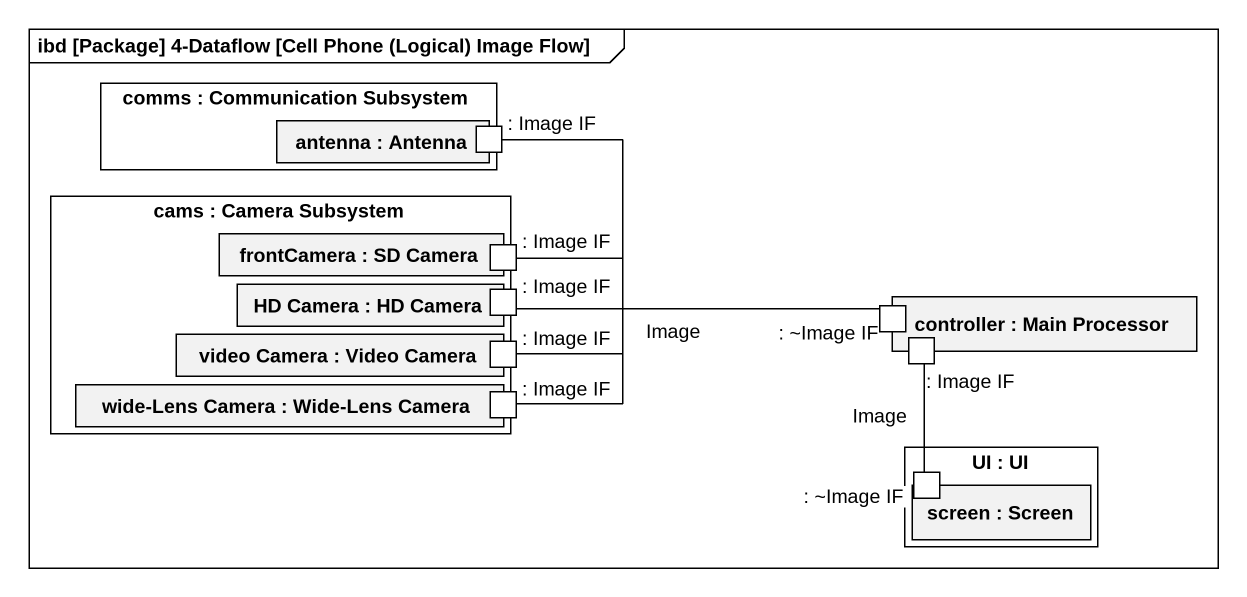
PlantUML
@startuml
mainframe ibd [Package] 4-Dataflow [Cell Phone (Logical) Image Flow]
rectangle "comms : Communication Subsystem" as comms {
  rectangle "antenna : Antenna" as antenna {
    port ": Image IF" as Image_IF
  }
}
rectangle "cams : Camera Subsystem" as cams {
  rectangle "frontCamera : SD Camera" as frontCamera {
    port ": Image IF" as Image_IF_3
  }
  rectangle "HD Camera : HD Camera" as HD_Camera {
    port ": Image IF" as Image_IF_2
  }
  rectangle "wide-Lens Camera : Wide-Lens Camera" as wide_Lens_Camera {
    port ": Image IF" as Image_IF_6
  }
  rectangle "video Camera : Video Camera" as video_Camera {
    port ": Image IF" as Image_IF_5
  }
}
rectangle "controller : Main Processor" as controller {
  port ": ~Image IF" as Image_IF_4
  port ": Image IF" as Image_IF_7
}
rectangle "UI : UI" as UI {
  rectangle "screen : Screen" as screen {
    port ": ~Image IF" as Image_IF_8
  }
}
Image_IF -right- Image_IF_4
Image_IF_2 -right- Image_IF_4
Image_IF_3 -right- Image_IF_4 : Image
Image_IF_5 -right- Image_IF_4
Image_IF_6 -right- Image_IF_4
Image_IF_7 -- Image_IF_8 : Image
@enduml
